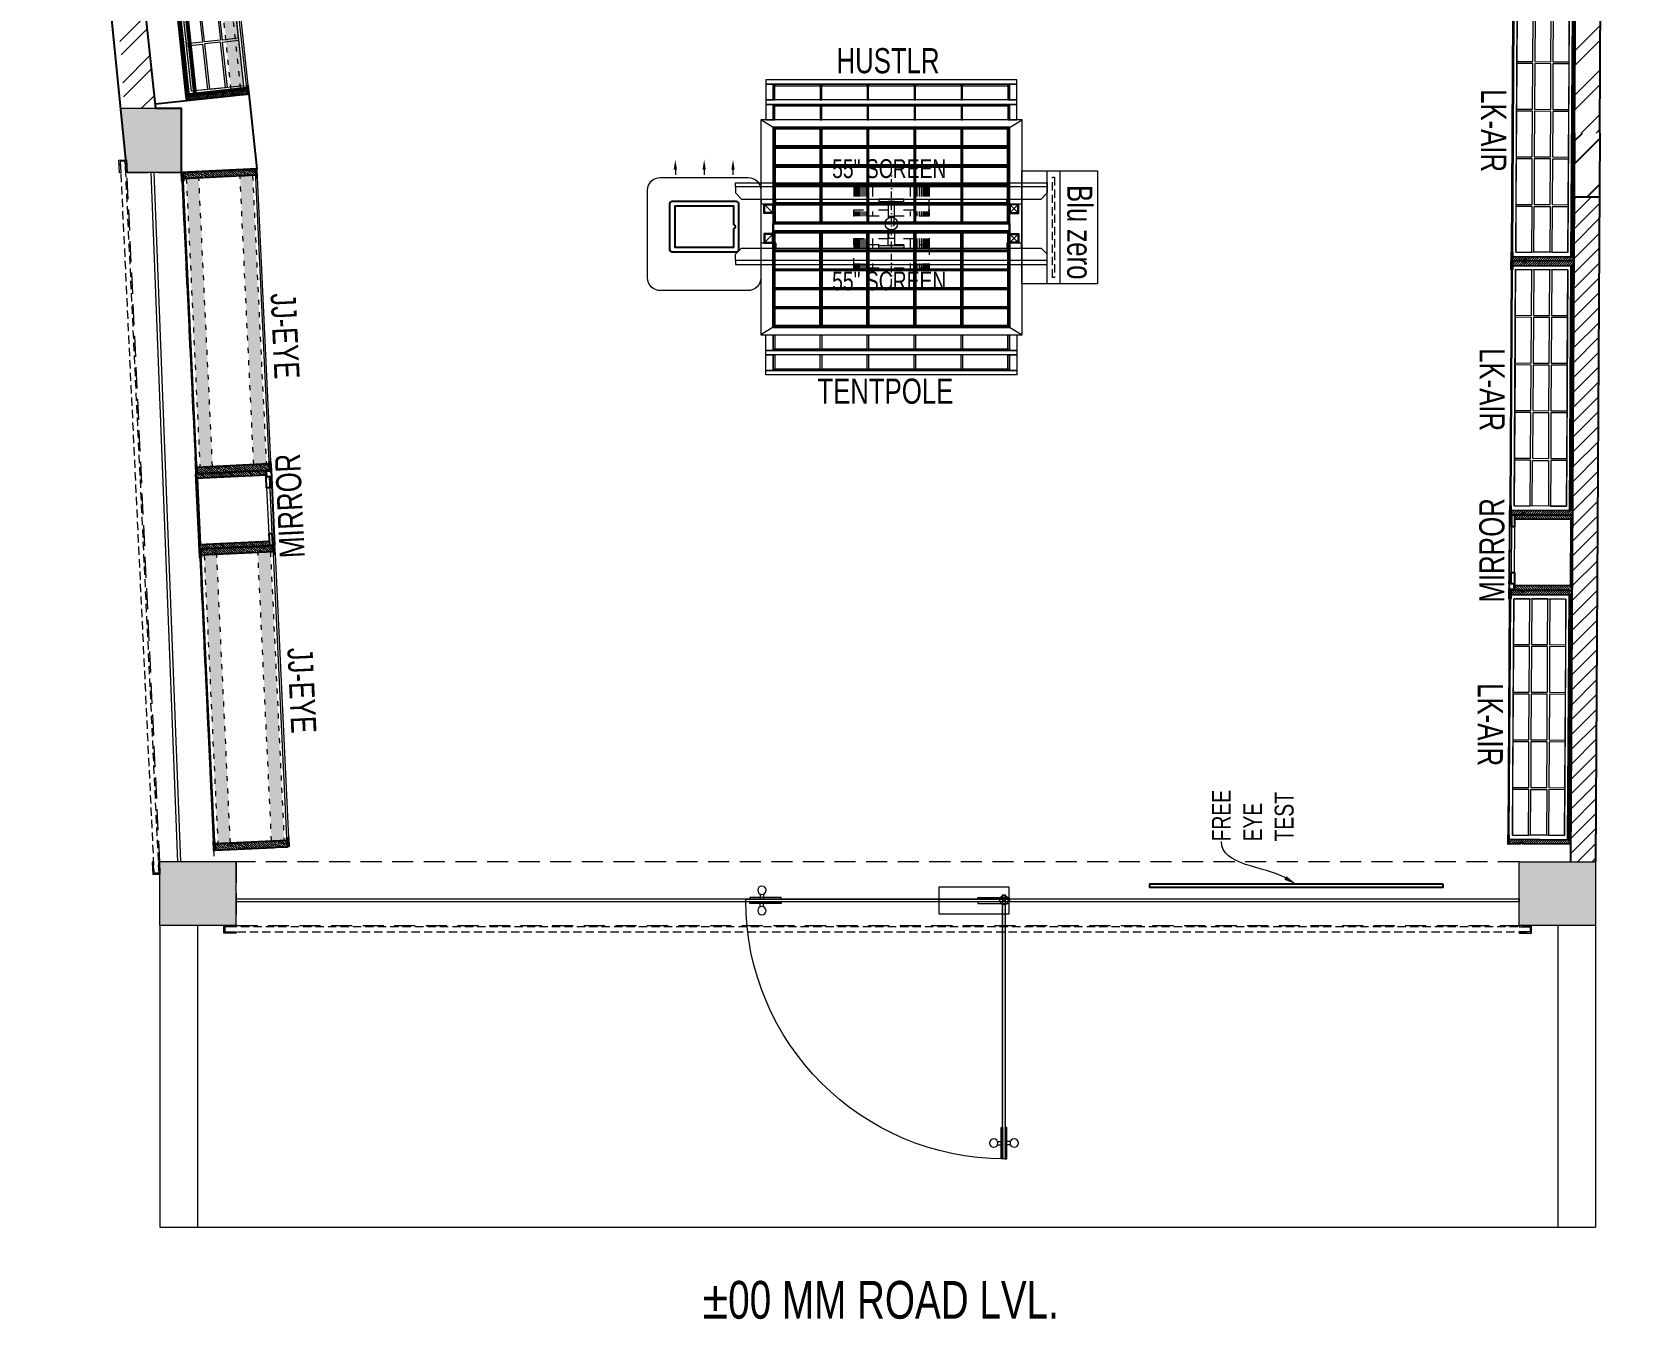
# Model space of a CAD drawing. Header units: feet. Extents: x 2748737 to 2755063, y -5469181 to -5449608.
# Drawn here: x 2748737 to 2755063, y -5469181 to -5464058 of the extents above; entities that cross this region are included whole.
import ezdxf
from ezdxf import colors
from ezdxf.entities.mleader import LeaderData, LeaderLine
from ezdxf.lldxf.tags import DXFTag
from ezdxf.math import Vec2, Vec3

# ---------------------------------------------------------------- set-up
doc = ezdxf.new("R2010")
doc.units = ezdxf.units.FT
doc.header["$LTSCALE"] = 33
doc.header["$MEASUREMENT"] = 0
for name, pattern in [('ACAD_ISO03W100', [30, 12, -18]), ('D10_DASHED', [0.75, 0.5, -0.25]), ('DASHDOT2', [0.5, 0.25, -0.125, 0, -0.125]), ('HIDDEN', [9.525, 6.35, -3.175]), ('HIDDENX2', [0.75, 0.5, -0.25])]:
    doc.linetypes.add(name, pattern=pattern)
for name, color, linetype, lineweight in [('A-COL', 243, 'Continuous', 9), ('A-Glazing', 4, 'Continuous', 20), ('A-shutter', 8, 'Continuous', 18), ('beam', 90, 'Continuous', 9), ('column hatch', 5, 'Continuous', 0), ('dimension', 250, 'Continuous', 0), ('glass facade', 4, 'Continuous', 5), ('Glazing', 141, 'Continuous', 15), ('LENS-DIM', 252, 'Continuous', 5), ('LENS-FURNITURE', 13, 'Continuous', 9), ('LENS-PARTITION', 21, 'Continuous', 25), ('LENS-TEXT', 31, 'Continuous', 5), ('LENS_TEXT', 31, 'Continuous', 5), ('LK-EQPMT', 3, 'Continuous', 18), ('LK-FF&E FLOOR', 1, 'Continuous', 9), ('LK-FF&E WALL', 1, 'Continuous', 9), ('LK-IT', 3, 'Continuous', 18), ('LN-ELEVATION-1', 81, 'Continuous', 25), ('LN-ELEVATION-2', 103, 'Continuous', 20), ('LN-ELEVATION-3', 125, 'Continuous', 18), ('LN-ELEVATION-4', 145, 'Continuous', 13), ('LN-ELEVATION-5', 167, 'Continuous', 5), ('LN-HATCH', 251, 'Continuous', 0), ('PLANO-TXT', 252, 'Continuous', 5), ('rolling shutter', 1, 'Continuous', 5), ('TEXT', 1, 'Continuous', 0)]:
    doc.layers.add(name, color=color, linetype=linetype, lineweight=lineweight)
doc.layers.add('A-WALL', color=1, linetype='Continuous')
doc.styles.add('LK TXT', font='GILC____.TTF', dxfattribs={"height": 100})
doc.styles.get("Standard").update_dxf_attribs({"font": 'GILC____.TTF'})
tags = doc.linetypes.add('DASHED2', pattern=[0.375, 0.25, -0.125]).pattern_tags.tags
tags[6:7] = [DXFTag(74, 4), DXFTag(75, 0), DXFTag(340, '0'), DXFTag(46, 1.0), DXFTag(50, 0.0), DXFTag(44, 0.0), DXFTag(45, 0.0)]
tags[4:5] = [DXFTag(74, 4), DXFTag(75, 0), DXFTag(340, '0'), DXFTag(46, 1.0), DXFTag(50, 0.0), DXFTag(44, 0.0), DXFTag(45, 0.0)]
pattern_1 = [(45, (7858558.917, 3503823.203), (-4.4901280605, 4.4901280605), [])]
pattern_2 = [(45, (-583869.1914, 43752.887), (3.31456304, 12.1533978), [15.625, -3.125, 0, -3.125])]
pattern_3 = [(45, (0, 0), (1.683798, 6.173926), [7.9375, -1.5875, 0, -1.5875])]

# ---------------------------------------------------------------- blocks, each defined once
blk = doc.blocks.new('MIRROR')
at = {"layer": 'LN-HATCH', "ltscale": 0.5}
h = blk.add_hatch(dxfattribs=at)
h.set_pattern_fill('ANSI31', color=256, scale=2)
h.set_pattern_definition([(45, (4060433.7416, 1708720.787), (-4.4901280605, 4.4901280605), [])])
h.paths.add_polyline_path([(212.9, 101.3), (230.9, 101.3), (230.9, -127.7), (212.9, -127.7)])
h.paths.add_polyline_path([(230.9, 95.3), (494.9, 95.3), (494.9, 101.3), (230.9, 101.3)])
h.paths.add_polyline_path([(512.9, 101.3), (494.9, 101.3), (494.9, -127.7), (512.9, -127.7)])
at = {"layer": 'Defpoints'}
blk.add_lwpolyline([(512.9, 101.3), (212.9, 101.3), (212.9, -148.7), (512.9, -148.7)], close=True, dxfattribs=at)
at = {"layer": 'LN-ELEVATION-1'}
for points in [[(212.9, 101.3), (230.9, 101.3), (230.9, -127.7), (212.9, -127.7)], [(230.9, 95.3), (494.9, 95.3), (494.9, 101.3), (230.9, 101.3)], [(512.9, 101.3), (494.9, 101.3), (494.9, -127.7), (512.9, -127.7)], [(259.9, -141.7), (259.9, -127.7), (214.9, -127.7), (214.9, -148.7), (223.9, -148.7), (223.9, -147.2), (216.4, -147.2), (216.4, -141.7)], [(442.9, -141.7), (442.9, -127.7), (487.9, -127.7), (487.9, -148.7), (478.9, -148.7), (478.9, -147.2), (486.4, -147.2), (486.4, -141.7)], [(504.9, -148.7), (504.9, -147.2), (509.4, -147.2), (509.4, -129.2), (487.9, -129.2), (487.9, -127.7), (510.9, -127.7), (510.9, -148.7)]]:
    blk.add_lwpolyline(points, close=True, dxfattribs=at)
at = {"layer": 'LN-ELEVATION-2', "color": 4, "lineweight": 0}
blk.add_lwpolyline([(216.4, -141.7), (486.4, -141.7), (486.4, -147.2), (216.4, -147.2)], close=True, dxfattribs=at)
at = {"layer": 'LN-ELEVATION-2'}
blk.add_lwpolyline([(259.9, -141.7), (442.9, -141.7), (442.9, -127.7), (259.9, -127.7)], close=True, dxfattribs=at)
at = {"layer": 'LN-ELEVATION-4', "ltscale": 0.5}
blk.add_line((478.9, -148.7), (223.9, -148.7), dxfattribs=at)
blk = doc.blocks.new('VC HD 1010')
at = {"layer": 'LN-HATCH', "ltscale": 0.5}
h = blk.add_hatch(dxfattribs=at)
h.set_pattern_fill('ANSI31', color=256, scale=2)
h.set_pattern_definition([(45, (3761554.586, 1795022.936), (-4.490128061, 4.490128061), [])])
h.paths.add_polyline_path([(-505.2, 24), (-505.2, -166), (-499.2, -166), (-499.2, -176), (-505.2, -176), (-505.2, -220), (-487.2, -220), (-487.2, 24)])
h = blk.add_hatch(dxfattribs=at)
h.set_pattern_fill('ANSI31', color=256, scale=2)
h.set_pattern_definition(pattern_1)
h.paths.add_polyline_path([(504.8, 24), (504.8, -166), (498.8, -166), (498.8, -176), (504.8, -176), (504.8, -220), (486.8, -220), (486.8, 24)])
h = blk.add_hatch(dxfattribs=at)
h.set_pattern_fill('ANSI31', color=256, scale=2)
h.set_pattern_definition([(45, (7858741.917, 3503823.203), (-4.4901280605, 4.4901280605), [])])
h.paths.add_polyline_path([(-470.2, -220), (-470.2, -226), (-505.2, -226), (-505.2, -220)])
h = blk.add_hatch(dxfattribs=at)
h.set_pattern_fill('ANSI31', color=256, scale=2)
h.set_pattern_definition(pattern_1)
h.paths.add_polyline_path([(476.8, -220), (476.8, -226), (511.8, -226), (511.8, -220)])
at = {"layer": 'LN-ELEVATION-1', "ltscale": 0.5}
for points in [[(-505.2, 24), (-505.2, -166), (-499.2, -166), (-499.2, -176), (-505.2, -176), (-505.2, -220), (-487.2, -220), (-487.2, 24)], [(486.8, 12), (-487.2, 12), (-487.2, 18), (486.8, 18)], [(504.8, 24), (504.8, -166), (498.8, -166), (498.8, -176), (504.8, -176), (504.8, -220), (486.8, -220), (486.8, 24)], [(-470.2, -220), (-470.2, -226), (-505.2, -226), (-505.2, -220)], [(469.8, -220), (469.8, -226), (504.8, -226), (504.8, -220)]]:
    blk.add_lwpolyline(points, close=True, dxfattribs=at)
at = {"layer": 'LN-ELEVATION-2', "ltscale": 0.5}
blk.add_lwpolyline([(470.2, 0), (-470.2, 0), (-470.2, -208), (470.2, -208)], close=True, dxfattribs=at)
at = {"layer": 'LN-ELEVATION-3', "ltscale": 0.5}
for p, q in [((-487.2, 24), (486.8, 24)), ((-470.2, -220), (469.8, -220)), ((469.8, -226), (-470.2, -226))]:
    blk.add_line(p, q, dxfattribs=at)
for points in [[(-470.2, 0), (-288.5, 0), (-288.5, -64), (-470.2, -64)], [(-280.5, 0), (-98.8, 0), (-98.8, -64), (-280.5, -64)], [(-90.8, 0), (90.8, 0), (90.8, -64), (-90.8, -64)], [(98.8, 0), (280.5, 0), (280.5, -64), (98.8, -64)], [(288.5, 0), (470.2, 0), (470.2, -64), (288.5, -64)], [(-470.2, -136), (-288.5, -136), (-288.5, -72), (-470.2, -72)], [(-280.5, -72), (-98.8, -72), (-98.8, -136), (-280.5, -136)], [(-90.8, -72), (90.8, -72), (90.8, -136), (-90.8, -136)], [(98.8, -72), (280.5, -72), (280.5, -136), (98.8, -136)], [(288.5, -72), (470.2, -72), (470.2, -136), (288.5, -136)], [(-470.2, -144), (-288.5, -144), (-288.5, -208), (-470.2, -208)], [(-280.5, -144), (-98.8, -144), (-98.8, -208), (-280.5, -208)], [(-90.8, -144), (90.8, -144), (90.8, -208), (-90.8, -208)], [(98.8, -144), (280.5, -144), (280.5, -208), (98.8, -208)], [(288.5, -144), (470.2, -144), (470.2, -208), (288.5, -208)]]:
    blk.add_lwpolyline(points, close=True, dxfattribs=at)
blk = doc.blocks.new('BLUE ZERO')
at = {"layer": 'LENS-FURNITURE', "ltscale": 0.5}
for points in [[(86206.7, 120883.4), (86206.7, 120433.4), (85906.7, 120433.4), (85906.7, 120883.4)], [(86106.7, 120883.4), (86106.7, 120433.4), (86056.7, 120433.4), (86056.7, 120883.4)]]:
    blk.add_lwpolyline(points, close=True, dxfattribs=at)
at = {"layer": 'LENS-FURNITURE', "linetype": 'D10_DASHED', "ltscale": 2}
blk.add_lwpolyline([(86085.7, 120858.4), (86085.7, 120458.4), (86077.7, 120458.4), (86077.7, 120858.4)], close=True, dxfattribs=at)
blk = doc.blocks.new('JJ SHD 1200')
at = {"layer": 'LN-ELEVATION-5'}
h = blk.add_hatch(color=177, dxfattribs=at)
h.dxf.hatch_style = 1
h.paths.add_polyline_path([(1182, 68), (32, 68), (32, 18), (1182, 18)])
at = {"layer": 'LN-HATCH', "ltscale": 0.5}
h = blk.add_hatch(dxfattribs=at)
h.set_pattern_fill('ANSI31', color=256, scale=2)
h.set_pattern_definition([(45, (4097602.2716, 1708830.267), (-4.4901280605, 4.4901280605), [])])
h.paths.add_polyline_path([(1207, 250), (1207, 60), (1201, 60), (1201, 50), (1207, 50), (1207, 6), (1182, 6), (1182, 250)])
h.paths.add_polyline_path([(32, 210), (1182, 210), (1182, 216), (32, 216)])
h.paths.add_polyline_path([(1172, 6), (1172, 0), (1207, 0), (1207, 6)])
h.paths.add_polyline_path([(7, 250), (7, 60), (13, 60), (13, 50), (7, 50), (7, 6), (32, 6), (32, 250)])
h.paths.add_polyline_path([(42, 6), (42, 0), (7, 0), (7, 6)])
at = {"layer": 'LN-ELEVATION-1', "ltscale": 0.5}
for points in [[(7, 250), (7, 60), (13, 60), (13, 50), (7, 50), (7, 6), (25, 6), (25, 250)], [(7, 250), (7, 60), (13, 60), (13, 50), (7, 50), (7, 6), (32, 6), (32, 250)], [(25, 238), (1189, 238), (1189, 244), (25, 244)], [(32, 210), (1182, 210), (1182, 216), (32, 216)], [(1207, 250), (1207, 60), (1201, 60), (1201, 50), (1207, 50), (1207, 6), (1182, 6), (1182, 250)], [(1207, 250), (1207, 60), (1201, 60), (1201, 50), (1207, 50), (1207, 6), (1189, 6), (1189, 250)], [(42, 6), (42, 0), (7, 0), (7, 6)], [(42, 6), (42, 0), (7, 0), (7, 6)], [(1172, 6), (1172, 0), (1207, 0), (1207, 6)], [(1172, 6), (1172, 0), (1207, 0), (1207, 6)]]:
    blk.add_lwpolyline(points, close=True, dxfattribs=at)
at = {"layer": 'LN-ELEVATION-3', "ltscale": 0.5}
for p, q in [((1189, 250), (25, 250)), ((1182, 250), (32, 250)), ((1172, 6), (42, 6)), ((1172, 6), (42, 6)), ((42, 0), (1172, 0)), ((42, 0), (1172, 0))]:
    blk.add_line(p, q, dxfattribs=at)
for points in [[(1172, 226), (42, 226), (42, 18), (1172, 18)], [(223.7, 226), (42, 226), (42, 162), (223.7, 162)], [(413.3, 226), (231.7, 226), (231.7, 162), (413.3, 162)], [(603, 226), (421.3, 226), (421.3, 162), (603, 162)], [(792.7, 226), (611, 226), (611, 162), (792.7, 162)], [(982.3, 226), (800.7, 226), (800.7, 162), (982.3, 162)], [(1172, 226), (990.3, 226), (990.3, 162), (1172, 162)], [(223.7, 154), (42, 154), (42, 90), (223.7, 90)], [(413.3, 154), (231.7, 154), (231.7, 90), (413.3, 90)], [(603, 154), (421.3, 154), (421.3, 90), (603, 90)], [(792.7, 154), (611, 154), (611, 90), (792.7, 90)], [(982.3, 154), (800.7, 154), (800.7, 90), (982.3, 90)], [(1172, 90), (990.3, 90), (990.3, 154), (1172, 154)], [(223.7, 82), (42, 82), (42, 18), (223.7, 18)], [(413.3, 82), (231.7, 82), (231.7, 18), (413.3, 18)], [(603, 82), (421.3, 82), (421.3, 18), (603, 18)], [(792.7, 82), (611, 82), (611, 18), (792.7, 18)], [(982.3, 82), (800.7, 82), (800.7, 18), (982.3, 18)], [(1172, 82), (990.3, 82), (990.3, 18), (1172, 18)]]:
    blk.add_lwpolyline(points, close=True, dxfattribs=at)
at = {"layer": 'LN-ELEVATION-4', "linetype": 'ACAD_ISO03W100', "ltscale": 0.05}
for points in [[(1182, 68), (32, 68), (32, 18), (1182, 18)], [(1182, 30), (32, 30), (32, 18), (1182, 18)]]:
    blk.add_lwpolyline(points, close=True, dxfattribs=at)
at = {"layer": 'LK-FF&E WALL', "ltscale": 0.5, "insert": (482.5, 142.3), "char_height": 30, "attachment_point": 1}
blk.add_mtext_dynamic_manual_height_columns('\\pt120;JJ- SUPER HYBRID', width=526.835, gutter_width=500, heights=[0], dxfattribs=at)
blk = doc.blocks.new('JJ STSH 1200')
at = {"layer": 'LN-HATCH', "ltscale": 0.5}
h = blk.add_hatch(dxfattribs=at)
h.set_pattern_fill('ANSI36', color=256, scale=50)
h.set_pattern_definition(pattern_2)
h.paths.add_polyline_path([(-565, 294), (-565, 300), (-600, 300), (-600, 294)])
h = blk.add_hatch(dxfattribs=at)
h.set_pattern_fill('ANSI36', color=256, scale=50)
h.set_pattern_definition(pattern_2)
h.paths.add_polyline_path([(-575, 294), (-600, 294), (-600, 250), (-600, 240), (-600, 6), (-575, 6)])
h = blk.add_hatch(dxfattribs=at)
h.set_pattern_fill('ANSI36', color=256)
h.set_pattern_definition(pattern_3)
h.paths.add_polyline_path([(575, 282), (-575, 282), (-575, 232), (575, 232)])
h = blk.add_hatch(dxfattribs=at)
h.set_pattern_fill('ANSI36', color=256, scale=50)
h.set_pattern_definition(pattern_2)
h.paths.add_polyline_path([(565, 294), (565, 300), (600, 300), (600, 294)])
h = blk.add_hatch(dxfattribs=at)
h.set_pattern_fill('ANSI36', color=256, scale=50)
h.set_pattern_definition(pattern_2)
h.paths.add_polyline_path([(600, 240), (600, 250), (600, 294), (575, 294), (575, 6), (600, 6)])
h = blk.add_hatch(dxfattribs=at)
h.set_pattern_fill('ANSI36', color=256)
h.set_pattern_definition(pattern_3)
h.paths.add_polyline_path([(575, 68), (-575, 68), (-575, 18), (575, 18)])
h = blk.add_hatch(dxfattribs=at)
h.set_pattern_fill('ANSI36', color=256, scale=50)
h.set_pattern_definition(pattern_2)
h.paths.add_polyline_path([(-565, 6), (-565, 0), (-600, 0), (-600, 6)])
h = blk.add_hatch(dxfattribs=at)
h.set_pattern_fill('ANSI36', color=256, scale=50)
h.set_pattern_definition(pattern_2)
h.paths.add_polyline_path([(565, 6), (565, 0), (600, 0), (600, 6)])
at = {"layer": 'LN-ELEVATION-1', "ltscale": 0.5}
for points in [[(-565, 294), (-565, 300), (-600, 300), (-600, 294)], [(-600, 6), (-600, 240), (-600, 240), (-600, 250), (-600, 250), (-600, 294), (-575, 294), (-575, 6)], [(565, 294), (565, 300), (600, 300), (600, 294)], [(600, 6), (600, 240), (600, 240), (600, 250), (600, 250), (600, 294), (575, 294), (575, 6)], [(-565, 6), (-565, 0), (-600, 0), (-600, 6)], [(565, 6), (565, 0), (600, 0), (600, 6)]]:
    blk.add_lwpolyline(points, close=True, dxfattribs=at)
at = {"layer": 'LN-ELEVATION-3', "ltscale": 0.5}
for p, q in [((-565, 300), (565, 300)), ((565, 294), (-565, 294)), ((575, 6), (-575, 6)), ((565, 6), (-565, 6)), ((-565, 0), (565, 0))]:
    blk.add_line(p, q, dxfattribs=at)
at = {"layer": 'LN-ELEVATION-4', "linetype": 'ACAD_ISO03W100', "ltscale": 0.05}
for points in [[(575, 232), (-575, 232), (-575, 282), (575, 282)], [(575, 68), (-575, 68), (-575, 18), (575, 18)]]:
    blk.add_lwpolyline(points, close=True, dxfattribs=at)
blk = doc.blocks.new('MIRROR SEE THROUGH')
at = {"layer": 'LN-HATCH', "ltscale": 0.5}
h = blk.add_hatch(dxfattribs=at)
h.set_pattern_fill('ANSI31', color=256, scale=2)
h.set_pattern_definition([(45, (4060070.797, 1708569.446), (-4.4901280605, 4.4901280605), [])])
h.paths.add_polyline_path([(-150, 0), (-132, 0), (-132, -279), (-150, -279)])
h.paths.add_polyline_path([(-132, -6), (132, -6), (132, 0), (-132, 0)])
h.paths.add_polyline_path([(150, 0), (132, 0), (132, -279), (150, -279)])
at = {"layer": 'Defpoints'}
blk.add_lwpolyline([(150, -300), (-150, -300), (-150, 0), (150, 0)], close=True, dxfattribs=at)
at = {"layer": 'LN-ELEVATION-1'}
for points in [[(-150, 0), (-132, 0), (-132, -279), (-150, -279)], [(-132, -6), (132, -6), (132, 0), (-132, 0)], [(150, 0), (132, 0), (132, -279), (150, -279)], [(-103, -293), (-103, -279), (-148, -279), (-148, -300), (-139, -300), (-139, -298.5), (-146.5, -298.5), (-146.5, -293)], [(80, -293), (80, -279), (125, -279), (125, -300), (116, -300), (116, -298.5), (123.5, -298.5), (123.5, -293)], [(142, -300), (142, -298.5), (146.5, -298.5), (146.5, -280.5), (125, -280.5), (125, -279), (148, -279), (148, -300)]]:
    blk.add_lwpolyline(points, close=True, dxfattribs=at)
at = {"layer": 'LN-ELEVATION-2', "color": 4, "lineweight": 0}
blk.add_lwpolyline([(-146.5, -293), (123.5, -293), (123.5, -298.5), (-146.5, -298.5)], close=True, dxfattribs=at)
at = {"layer": 'LN-ELEVATION-2'}
blk.add_lwpolyline([(-103, -293), (80, -293), (80, -279), (-103, -279)], close=True, dxfattribs=at)
at = {"layer": 'LN-ELEVATION-4', "ltscale": 0.5}
blk.add_line((116, -300), (-139, -300), dxfattribs=at)
blk = doc.blocks.new('*U48')
at = {"layer": 'A-shutter', "color": 5, "ltscale": 10}
for points in [[(41038044.5, -1561539.2), (41038044.5, -1561544.2), (41037999.5, -1561544.2), (41037999.5, -1561564.2), (41038044.5, -1561564.2), (41038044.5, -1561569.2), (41037994.5, -1561569.2), (41037994.5, -1561539.2)], [(41043149.5, -1561539.2), (41043149.5, -1561544.2), (41043194.5, -1561544.2), (41043194.5, -1561564.2), (41043149.5, -1561564.2), (41043149.5, -1561569.2), (41043199.5, -1561569.2), (41043199.5, -1561539.2)]]:
    blk.add_lwpolyline(points, close=True, dxfattribs=at)
at = {"layer": 'A-shutter', "color": 5, "linetype": 'HIDDENX2', "ltscale": 2}
blk.add_lwpolyline([(41037999.5, -1561544.2), (41037999.5, -1561564.2), (41043194.5, -1561564.2), (41043194.5, -1561544.2)], close=True, dxfattribs=at)
blk = doc.blocks.new('*U47')
at = {"layer": 'A-shutter', "color": 5, "ltscale": 10}
for points in [[(41036737.3, -1561539.2), (41036737.3, -1561544.2), (41036692.3, -1561544.2), (41036692.3, -1561564.2), (41036737.3, -1561564.2), (41036737.3, -1561569.2), (41036687.3, -1561569.2), (41036687.3, -1561539.2)], [(41039483.3, -1561539.2), (41039483.3, -1561544.2), (41039528.3, -1561544.2), (41039528.3, -1561564.2), (41039483.3, -1561564.2), (41039483.3, -1561569.2), (41039533.3, -1561569.2), (41039533.3, -1561539.2)]]:
    blk.add_lwpolyline(points, close=True, dxfattribs=at)
at = {"layer": 'A-shutter', "color": 5, "linetype": 'HIDDENX2', "ltscale": 2}
blk.add_lwpolyline([(41036692.3, -1561544.2), (41036692.3, -1561564.2), (41039528.3, -1561564.2), (41039528.3, -1561544.2)], close=True, dxfattribs=at)
blk = doc.blocks.new('A$C24899081')
at = {"layer": 'A-WALL'}
h = blk.add_hatch(dxfattribs=at)
h.set_pattern_fill('ANSI32', color=256, scale=514.888744)
h.set_pattern_definition([(45, (-145936.83, -54694.16), (-136.5305, 136.5305), []), (45, (-145845.8, -54694.16), (-136.5305, 136.5305), [])])
h.paths.add_polyline_path([(5215.9, 2862.8), (5115.9, 2862.8), (5114.5, 2608.8), (5214.5, 2608.8)])
at = {"layer": 'column hatch'}
h = blk.add_hatch(color=8, dxfattribs=at)
h.dxf.hatch_style = 1
h.paths.add_polyline_path([(5199.3, -37.2), (4894.5, -37.2), (4894.5, -291.2), (5199.3, -291.2)])
h.paths.add_polyline_path([(-210.5, -37.2), (-515.3, -37.2), (-515.3, -291.2), (-210.5, -291.2)])
h.paths.add_polyline_path([(-670.6, 2959.7), (-645.3, 2705.8), (-428.6, 2705.8), (-428.6, 2959.7)])
h.paths.add_polyline_path([(-1003.4, 6298.3), (-784.7, 6298.3), (-784.7, 6552.3), (-1008.8, 6552.3), (-1024.4, 6509.7)])
h.paths.add_polyline_path([(306.9, 10116.5), (488.2, 10002.3), (623.6, 10217.1), (440.4, 10332.6), (438.5, 10329.4)])
h.paths.add_polyline_path([(2919.6, 14122.6), (3055, 14337.5), (2871.8, 14452.9), (2729.8, 14242.2)])
at = {"layer": 'LN-HATCH'}
h = blk.add_hatch(dxfattribs=at)
h.set_pattern_fill('ANSI32', color=256, scale=333, angle=180)
h.set_pattern_definition([(225, (-7065682.6, 5288784.79), (88.2999593, -88.2999593), []), (225, (-7065741.47, 5288784.79), (88.2999593, -88.2999593), [])])
h.paths.add_polyline_path([(-886.2, 6298.3), (-1001.9, 6298.3), (-666.6, 3153.9), (-657.4, 2959.7), (-530.2, 2959.7)])
h.paths.add_polyline_path([(402.3, 10056.4), (306.9, 10116.5), (294.3, 10096.1), (-1008.8, 6552.3), (-886.2, 6552.3)])
h.paths.add_polyline_path([(2827, 14181), (2729.8, 14242.2), (2727.7, 14239.1), (440.4, 10332.6), (537.7, 10271.3)])
h.paths.add_polyline_path([(5115.9, 2862.8), (5215.9, 2862.8), (5301.2, 17715.2), (2876.8, 14460.4), (2871.8, 14452.9), (2969, 14391.7), (5199.3, 17385.8)])
h = blk.add_hatch(dxfattribs=at)
h.set_pattern_fill('ANSI31', color=256, scale=333, angle=180)
h.set_pattern_definition([(225, (-7065682.6, 5288784.787), (29.43331977, -29.43331977), [])])
h.paths.add_polyline_path([(5214.5, 2608.8), (5114.5, 2608.8), (5099.3, -37.2), (5199.3, -37.2)])
at = {"layer": 'A-COL'}
for p, q in [((-428.6, 2959.7), (-670.6, 2959.7)), ((-645.3, 2705.8), (-670.6, 2959.7)), ((-428.6, 2705.8), (-428.6, 2959.7)), ((-428.6, 2705.8), (-645.3, 2705.8)), ((-515.3, -291.2), (-515.3, -37.2)), ((-210.5, -37.2), (-515.3, -37.2)), ((-210.5, -291.2), (-210.5, -37.2)), ((4894.5, -291.2), (4894.5, -37.2)), ((4894.5, -37.2), (5199.3, -37.2)), ((5199.3, -37.2), (5199.3, -291.2)), ((-210.5, -291.2), (-515.3, -291.2)), ((5199.3, -291.2), (4894.5, -291.2))]:
    blk.add_line(p, q, dxfattribs=at)
at = {"layer": 'A-Glazing', "elevation": 17940.1}
blk.add_lwpolyline([(-210.5, -185.3), (4894.5, -185.3), (4894.5, -197.3), (-210.5, -197.3)], close=True, dxfattribs=at)
at = {"layer": 'A-WALL'}
for p, q in [((5215.9, 2862.8), (5301.2, 17715.2)), ((5115.9, 2862.8), (5199.3, 17385.8)), ((-645.3, 2705.8), (-1024.4, 6509.7)), ((-530.2, 2959.7), (-886.2, 6298.3)), ((5115.9, 2862.8), (5099.3, -39.6)), ((5215.9, 2862.8), (5199.3, -37.2)), ((5114.5, 2608.8), (5214.5, 2608.8))]:
    blk.add_line(p, q, dxfattribs=at)
at = {"layer": 'beam', "linetype": 'HIDDEN', "ltscale": 0.4}
for points in [[(-645.3, 2705.8), (-428.6, 2705.8), (-298.6, -37.2), (-515.3, -37.2)], [(4894.5, -37.2), (-210.5, -37.2), (-210.5, -291.2), (4894.5, -291.2)]]:
    blk.add_lwpolyline(points, close=True, dxfattribs=at)
at = {"layer": 'dimension', "linetype": 'DASHED2', "ltscale": 600}
for p, q in [((-515.3, -291.2), (-515.3, -1491.2)), ((-365.3, -291.2), (-365.3, -1491.2)), ((5049.3, -291.2), (5049.3, -1491.2)), ((5199.3, -291.2), (5199.3, -1491.2)), ((-515.3, -1491.2), (5199.3, -1491.2))]:
    blk.add_line(p, q, dxfattribs=at)
at = {"layer": 'glass facade'}
for p, q in [((-443.8, -37.7), (-548.9, 2705.3)), ((-431.8, -37.2), (-537, 2705.8))]:
    blk.add_line(p, q, dxfattribs=at)
at = {"layer": 'rolling shutter', "rotation": 272.7140081652499}
blk.add_blockref('*U47', (-383974.5, 41067353.2, 17940.1), dxfattribs=at)
at = {"layer": 'rolling shutter'}
blk.add_blockref('*U48', (-41038255, 1561248.1, 17940.1), dxfattribs=at)
at = {"layer": 'TEXT', "insert": (1644.3, -1705.6), "char_height": 150, "attachment_point": 1}
blk.add_mtext_dynamic_manual_height_columns('%%P00 MM ROAD LVL.', width=6108.585, gutter_width=500, heights=[1478.8], dxfattribs=at)
blk = doc.blocks.new('ffgd')
at = {"layer": 'LN-ELEVATION-4', "linetype": 'ACAD_ISO03W100', "ltscale": 0.1}
blk.add_lwpolyline([(0, 47.3), (0, -41.5), (-20, -41.5), (-20, 47.3)], close=True, dxfattribs=at)
at = {"layer": 'LN-ELEVATION-5', "linetype": 'ACAD_ISO03W100', "ltscale": 0.1}
for p, q in [((-159.9, 165.7), (-159.9, 47.3)), ((-159.7, 165.7), (-159.7, 47.3)), ((-159.4, 165.7), (-159.4, 47.3)), ((-159, 165.7), (-159, 47.3)), ((-158.5, 165.7), (-158.5, 47.3)), ((-157.9, 165.7), (-157.9, 47.3)), ((-157.1, 165.7), (-157.1, 47.3)), ((-156.1, 165.7), (-156.1, 47.3)), ((-154.1, 165.7), (-154.1, 47.3)), ((-151.1, 165.7), (-151.1, 47.3)), ((-146.1, 165.7), (-146.1, 47.3)), ((-141.1, 165.7), (-141.1, 47.3)), ((-135.1, 165.7), (-135.1, 47.3)), ((-128.1, 165.7), (-128.1, 47.3)), ((-120.1, 165.7), (-120.1, 47.3)), ((-111.1, 165.7), (-111.1, 47.3)), ((-102.1, 165.7), (-102.1, 47.3)), ((-85, 165.7), (-85, 47.3)), ((65, 165.7), (65, 47.3)), ((82.1, 165.7), (82.1, 47.3)), ((91.1, 165.7), (91.1, 47.3)), ((100.1, 165.7), (100.1, 47.3)), ((108.1, 165.7), (108.1, 47.3)), ((115.1, 165.7), (115.1, 47.3)), ((121.1, 165.7), (121.1, 47.3)), ((126.1, 165.7), (126.1, 47.3)), ((131.1, 165.7), (131.1, 47.3)), ((134.1, 165.7), (134.1, 47.3)), ((136.1, 165.7), (136.1, 47.3)), ((137.1, 165.7), (137.1, 47.3)), ((137.9, 165.7), (137.9, 47.3)), ((138.5, 165.7), (138.5, 47.3)), ((139, 165.7), (139, 47.3)), ((139.4, 165.7), (139.4, 47.3)), ((139.7, 165.7), (139.7, 47.3)), ((139.9, 165.7), (139.9, 47.3)), ((-159.9, -41.5), (-159.9, -159.9)), ((-159.7, -41.5), (-159.7, -159.9)), ((-159.4, -41.5), (-159.4, -159.9)), ((-159, -41.5), (-159, -159.9)), ((-158.5, -41.5), (-158.5, -159.9)), ((-157.9, -41.5), (-157.9, -159.9)), ((-157.1, -41.5), (-157.1, -159.9)), ((-156.1, -41.5), (-156.1, -159.9)), ((-154.1, -41.5), (-154.1, -159.9)), ((-151.1, -41.5), (-151.1, -159.9)), ((-146.1, -41.5), (-146.1, -159.9)), ((-141.1, -41.5), (-141.1, -159.9)), ((-135.1, -41.5), (-135.1, -159.9)), ((-128.1, -41.5), (-128.1, -159.9)), ((-120.1, -41.5), (-120.1, -159.9)), ((-111.1, -41.5), (-111.1, -159.9)), ((-102.1, -41.5), (-102.1, -159.9)), ((-85, -41.5), (-85, -159.9)), ((65, -41.5), (65, -159.9)), ((82.1, -41.5), (82.1, -159.9)), ((91.1, -41.5), (91.1, -159.9)), ((100.1, -41.5), (100.1, -159.9)), ((108.1, -41.5), (108.1, -159.9)), ((115.1, -41.5), (115.1, -159.9)), ((121.1, -41.5), (121.1, -159.9)), ((126.1, -41.5), (126.1, -159.9)), ((131.1, -41.5), (131.1, -159.9)), ((134.1, -41.5), (134.1, -159.9)), ((136.1, -41.5), (136.1, -159.9)), ((137.1, -41.5), (137.1, -159.9)), ((137.9, -41.5), (137.9, -159.9)), ((138.5, -41.5), (138.5, -159.9)), ((139, -41.5), (139, -159.9)), ((139.4, -41.5), (139.4, -159.9)), ((139.7, -41.5), (139.7, -159.9)), ((139.9, -41.5), (139.9, -159.9))]:
    blk.add_line(p, q, dxfattribs=at)
for points in [[(140, 73), (140, 165.7), (-160, 165.7), (-160, 73)], [(140, -67.1), (140, -159.9), (-160, -159.9), (-160, -67.1)]]:
    blk.add_lwpolyline(points, dxfattribs=at)
for points in [[(140, 73), (140, 47.3), (-160, 47.3), (-160, 73)], [(140, -41.5), (140, -67.1), (-160, -67.1), (-160, -41.5)]]:
    blk.add_lwpolyline(points, close=True, dxfattribs=at)
blk = doc.blocks.new('EURO 1040 x 1175')
at = {"layer": 'LN-ELEVATION-1'}
for points in [[(-470, -327.4), (470, -327.4), (470, 467.6), (-470, 467.6)], [(-470, 85.1), (470, 85.1), (470, 467.6), (-470, 467.6)], [(-283.2, 85.1), (-277.2, 85.1), (-277.2, 467.6), (-283.2, 467.6)], [(-96.4, 85.1), (-90.4, 85.1), (-90.4, 467.6), (-96.4, 467.6)], [(90.4, 85.1), (96.4, 85.1), (96.4, 467.6), (90.4, 467.6)], [(277.2, 85.1), (283.2, 85.1), (283.2, 467.6), (277.2, 467.6)], [(-470, 386.6), (-283.2, 386.6), (-283.2, 392.6), (-470, 392.6)], [(-277.2, 386.6), (-96.4, 386.6), (-96.4, 392.6), (-277.2, 392.6)], [(-90.4, 386.6), (90.4, 386.6), (90.4, 392.6), (-90.4, 392.6)], [(96.4, 386.6), (277.2, 386.6), (277.2, 392.6), (96.4, 392.6)], [(283.2, 386.6), (470, 386.6), (470, 392.6), (283.2, 392.6)], [(-470, 311.2), (-283.2, 311.2), (-283.2, 317.2), (-470, 317.2)], [(-277.2, 311.2), (-96.4, 311.2), (-96.4, 317.2), (-277.2, 317.2)], [(-90.4, 311.2), (90.4, 311.2), (90.4, 317.2), (-90.4, 317.2)], [(96.4, 311.2), (277.2, 311.2), (277.2, 317.2), (96.4, 317.2)], [(283.2, 311.2), (470, 311.2), (470, 317.2), (283.2, 317.2)], [(-470, 235.8), (-283.2, 235.8), (-283.2, 241.8), (-470, 241.8)], [(-277.2, 235.8), (-96.4, 235.8), (-96.4, 241.8), (-277.2, 241.8)], [(-90.4, 235.8), (90.4, 235.8), (90.4, 241.8), (-90.4, 241.8)], [(96.4, 235.8), (277.2, 235.8), (277.2, 241.8), (96.4, 241.8)], [(283.2, 235.8), (470, 235.8), (470, 241.8), (283.2, 241.8)], [(-470, 160.4), (-283.2, 160.4), (-283.2, 166.4), (-470, 166.4)], [(-277.2, 160.4), (-96.4, 160.4), (-96.4, 166.4), (-277.2, 166.4)], [(-90.4, 160.4), (90.4, 160.4), (90.4, 166.4), (-90.4, 166.4)], [(96.4, 160.4), (277.2, 160.4), (277.2, 166.4), (96.4, 166.4)], [(283.2, 160.4), (470, 160.4), (470, 166.4), (283.2, 166.4)], [(-470, 85.1), (470, 85.1), (470, 55.1), (-470, 55.1)], [(-470, 55.1), (470, 55.1), (470, -327.4), (-470, -327.4)], [(-283.2, 55.1), (-277.2, 55.1), (-277.2, -327.4), (-283.2, -327.4)], [(-96.4, 55.1), (-90.4, 55.1), (-90.4, -327.4), (-96.4, -327.4)], [(90.4, 55.1), (96.4, 55.1), (96.4, -327.4), (90.4, -327.4)], [(277.2, 55.1), (283.2, 55.1), (283.2, -327.4), (277.2, -327.4)], [(-470, -20.3), (-283.2, -20.3), (-283.2, -26.3), (-470, -26.3)], [(-277.2, -20.3), (-96.4, -20.3), (-96.4, -26.3), (-277.2, -26.3)], [(-90.4, -20.3), (90.4, -20.3), (90.4, -26.3), (-90.4, -26.3)], [(96.4, -20.3), (277.2, -20.3), (277.2, -26.3), (96.4, -26.3)], [(283.2, -20.3), (470, -20.3), (470, -26.3), (283.2, -26.3)], [(-470, -95.7), (-283.2, -95.7), (-283.2, -101.7), (-470, -101.7)], [(-277.2, -95.7), (-96.4, -95.7), (-96.4, -101.7), (-277.2, -101.7)], [(-90.4, -95.7), (90.4, -95.7), (90.4, -101.7), (-90.4, -101.7)], [(96.4, -95.7), (277.2, -95.7), (277.2, -101.7), (96.4, -101.7)], [(283.2, -95.7), (470, -95.7), (470, -101.7), (283.2, -101.7)], [(-470, -171.1), (-283.2, -171.1), (-283.2, -177.1), (-470, -177.1)], [(-277.2, -171.1), (-96.4, -171.1), (-96.4, -177.1), (-277.2, -177.1)], [(-90.4, -171.1), (90.4, -171.1), (90.4, -177.1), (-90.4, -177.1)], [(96.4, -171.1), (277.2, -171.1), (277.2, -177.1), (96.4, -177.1)], [(283.2, -171.1), (470, -171.1), (470, -177.1), (283.2, -177.1)], [(-470, -246.4), (-283.2, -246.4), (-283.2, -252.4), (-470, -252.4)], [(-277.2, -246.4), (-96.4, -246.4), (-96.4, -252.4), (-277.2, -252.4)], [(-90.4, -246.4), (90.4, -246.4), (90.4, -252.4), (-90.4, -252.4)], [(96.4, -246.4), (277.2, -246.4), (277.2, -252.4), (96.4, -252.4)], [(283.2, -246.4), (470, -246.4), (470, -252.4), (283.2, -252.4)]]:
    blk.add_lwpolyline(points, close=True, dxfattribs=at)
for points in [[(-283.2, 461.6), (-464, 461.6), (-464, 317.2)], [(-96.4, 461.6), (-277.2, 461.6)], [(90.4, 461.6), (-90.4, 461.6)], [(277.2, 461.6), (96.4, 461.6)], [(464, 317.2), (464, 461.6), (283.2, 461.6)], [(-464, 311.2), (-464, 241.8)], [(464, 241.8), (464, 311.2)], [(-464, 235.8), (-464, 166.4)], [(464, 166.4), (464, 235.8)], [(-464, 160.4), (-464, 91.1), (-283.2, 91.1)], [(283.2, 91.1), (464, 91.1), (464, 160.4)], [(-277.2, 91.1), (-96.4, 91.1)], [(-90.4, 91.1), (90.4, 91.1)], [(96.4, 91.1), (277.2, 91.1)], [(-464, -20.3), (-464, 49.1), (-283.2, 49.1)], [(-277.2, 49.1), (-96.4, 49.1)], [(-90.4, 49.1), (90.4, 49.1)], [(96.4, 49.1), (277.2, 49.1)], [(283.2, 49.1), (464, 49.1), (464, -20.3)], [(-464, -95.7), (-464, -26.3)], [(464, -26.3), (464, -95.7)], [(-464, -171.1), (-464, -101.7)], [(464, -101.7), (464, -171.1)], [(-283.2, -321.4), (-464, -321.4), (-464, -177.1)], [(464, -177.1), (464, -321.4), (283.2, -321.4)], [(-96.4, -321.4), (-277.2, -321.4)], [(90.4, -321.4), (-90.4, -321.4)], [(277.2, -321.4), (96.4, -321.4)]]:
    blk.add_lwpolyline(points, dxfattribs=at)
at = {"layer": 'LN-ELEVATION-2'}
blk.add_lwpolyline([(-520, -357.4), (520, -357.4), (520, 497.6), (-520, 497.6)], close=True, dxfattribs=at)
for points in [[(-470, 467.6), (-520, 497.6)], [(470, 467.6), (520, 497.6)], [(-470, -327.4), (-520, -357.4)], [(470, -327.4), (520, -357.4)]]:
    blk.add_lwpolyline(points, dxfattribs=at)
at = {"layer": 'LN-ELEVATION-3'}
for points in [[(-500, 559.6), (500, 559.6), (500, 577.6), (-500, 577.6)], [(-500, 497.6), (-470, 497.6), (-470, 559.6), (-500, 559.6)], [(470, 497.6), (500, 497.6), (500, 559.6), (470, 559.6)], [(-500, -357.4), (-470, -357.4), (-470, -419.4), (-500, -419.4)], [(470, -357.4), (500, -357.4), (500, -419.4), (470, -419.4)], [(-500, -419.4), (500, -419.4), (500, -437.4), (-500, -437.4)]]:
    blk.add_lwpolyline(points, close=True, dxfattribs=at)
at = {"layer": 'LN-ELEVATION-4'}
for points in [[(-500, 639.6), (500, 639.6), (500, 657.6), (-500, 657.6)], [(-500, 577.6), (-470, 577.6), (-470, 639.6), (-500, 639.6)], [(470, 577.6), (500, 577.6), (500, 639.6), (470, 639.6)], [(-470, 497.6), (-464, 497.6), (-464, 559.6), (-470, 559.6)], [(-464, 553.6), (-283.2, 553.6), (-283.2, 559.6), (-464, 559.6)], [(-283.2, 497.6), (-277.2, 497.6), (-277.2, 559.6), (-283.2, 559.6)], [(-277.2, 553.6), (-96.4, 553.6), (-96.4, 559.6), (-277.2, 559.6)], [(-96.4, 497.6), (-90.4, 497.6), (-90.4, 559.6), (-96.4, 559.6)], [(-90.4, 553.6), (90.4, 553.6), (90.4, 559.6), (-90.4, 559.6)], [(90.4, 497.6), (96.4, 497.6), (96.4, 559.6), (90.4, 559.6)], [(96.4, 553.6), (277.2, 553.6), (277.2, 559.6), (96.4, 559.6)], [(277.2, 497.6), (283.2, 497.6), (283.2, 559.6), (277.2, 559.6)], [(283.2, 553.6), (464, 553.6), (464, 559.6), (283.2, 559.6)], [(464, 497.6), (470, 497.6), (470, 559.6), (464, 559.6)], [(-470, -357.4), (-464, -357.4), (-464, -419.4), (-470, -419.4)], [(-283.2, -357.4), (-277.2, -357.4), (-277.2, -419.4), (-283.2, -419.4)], [(-96.4, -357.4), (-90.4, -357.4), (-90.4, -419.4), (-96.4, -419.4)], [(90.4, -357.4), (96.4, -357.4), (96.4, -419.4), (90.4, -419.4)], [(277.2, -357.4), (283.2, -357.4), (283.2, -419.4), (277.2, -419.4)], [(464, -357.4), (470, -357.4), (470, -419.4), (464, -419.4)], [(-500, -437.4), (-470, -437.4), (-470, -499.4), (-500, -499.4)], [(-464, -413.4), (-283.2, -413.4), (-283.2, -419.4), (-464, -419.4)], [(-277.2, -413.4), (-96.4, -413.4), (-96.4, -419.4), (-277.2, -419.4)], [(-90.4, -413.4), (90.4, -413.4), (90.4, -419.4), (-90.4, -419.4)], [(96.4, -413.4), (277.2, -413.4), (277.2, -419.4), (96.4, -419.4)], [(283.2, -413.4), (464, -413.4), (464, -419.4), (283.2, -419.4)], [(470, -437.4), (500, -437.4), (500, -499.4), (470, -499.4)], [(-500, -499.4), (500, -499.4), (500, -517.4), (-500, -517.4)]]:
    blk.add_lwpolyline(points, close=True, dxfattribs=at)
at = {"layer": 'LN-ELEVATION-5'}
for points in [[(-470, 577.6), (-464, 577.6), (-464, 639.6), (-470, 639.6)], [(-464, 633.6), (-283.2, 633.6), (-283.2, 639.6), (-464, 639.6)], [(-283.2, 577.6), (-277.2, 577.6), (-277.2, 639.6), (-283.2, 639.6)], [(-277.2, 633.6), (-96.4, 633.6), (-96.4, 639.6), (-277.2, 639.6)], [(-96.4, 577.6), (-90.4, 577.6), (-90.4, 639.6), (-96.4, 639.6)], [(-90.4, 633.6), (90.4, 633.6), (90.4, 639.6), (-90.4, 639.6)], [(90.4, 577.6), (96.4, 577.6), (96.4, 639.6), (90.4, 639.6)], [(96.4, 633.6), (277.2, 633.6), (277.2, 639.6), (96.4, 639.6)], [(277.2, 577.6), (283.2, 577.6), (283.2, 639.6), (277.2, 639.6)], [(283.2, 633.6), (464, 633.6), (464, 639.6), (283.2, 639.6)], [(464, 577.6), (470, 577.6), (470, 639.6), (464, 639.6)], [(-470, -437.4), (-464, -437.4), (-464, -499.4), (-470, -499.4)], [(-283.2, -437.4), (-277.2, -437.4), (-277.2, -499.4), (-283.2, -499.4)], [(-96.4, -437.4), (-90.4, -437.4), (-90.4, -499.4), (-96.4, -499.4)], [(90.4, -437.4), (96.4, -437.4), (96.4, -499.4), (90.4, -499.4)], [(277.2, -437.4), (283.2, -437.4), (283.2, -499.4), (277.2, -499.4)], [(464, -437.4), (470, -437.4), (470, -499.4), (464, -499.4)], [(-464, -493.4), (-283.2, -493.4), (-283.2, -499.4), (-464, -499.4)], [(-277.2, -493.4), (-96.4, -493.4), (-96.4, -499.4), (-277.2, -499.4)], [(-90.4, -493.4), (90.4, -493.4), (90.4, -499.4), (-90.4, -499.4)], [(96.4, -493.4), (277.2, -493.4), (277.2, -499.4), (96.4, -499.4)], [(283.2, -493.4), (464, -493.4), (464, -499.4), (283.2, -499.4)]]:
    blk.add_lwpolyline(points, close=True, dxfattribs=at)
at = {"layer": 'LENS-DIM'}
blk.add_blockref('ffgd', (10, 67.1), dxfattribs=at)
blk = doc.blocks.new('55INCH')
at = {"layer": 'LK-EQPMT', "ltscale": 12}
for p, q in [((2111558.8, 1135690.5), (2111583.2, 1135690.5)), ((2111583.2, 1135690.5), (2111607.7, 1135666)), ((2111607.7, 1134473.9), (2111607.7, 1135666)), ((2111607.7, 1135587.9), (2111627.2, 1135587.9)), ((2111627.2, 1135587.9), (2111627.2, 1135529.3)), ((2111627.2, 1135529.3), (2111607.7, 1135529.3)), ((2111627.2, 1134610.6), (2111607.7, 1134610.6)), ((2111627.2, 1134610.6), (2111627.2, 1134552)), ((2111607.7, 1134552), (2111627.2, 1134552)), ((2111558.8, 1134449.5), (2111583.2, 1134449.5)), ((2111583.2, 1134449.5), (2111607.7, 1134473.9))]:
    blk.add_line(p, q, dxfattribs=at)
at = {"layer": 'LK-EQPMT'}
for p, q in [((2111661.6, 1135543.3), (2111631, 1135573.9)), ((2111661.6, 1135573.9), (2111631, 1135543.3)), ((2111661.6, 1134597.1), (2111631, 1134566.5))]:
    blk.add_line(p, q, dxfattribs=at)
at = {"layer": 'LK-EQPMT', "ltscale": 12}
blk.add_lwpolyline([(2111542.6, 1135690.5), (2111558.8, 1135690.5), (2111558.8, 1134449.5), (2111542.6, 1134449.5)], close=True, dxfattribs=at)
at = {"layer": 'LK-EQPMT'}
for points in [[(2111627.2, 1135577.7), (2111627.2, 1135539.5), (2111665.4, 1135539.5), (2111665.4, 1135577.7)], [(2111631, 1135573.9), (2111631, 1135543.3), (2111661.6, 1135543.3), (2111661.6, 1135573.9)], [(2111627.2, 1134562.7), (2111627.2, 1134600.9), (2111665.4, 1134600.9), (2111665.4, 1134562.7)], [(2111631, 1134566.5), (2111631, 1134597.1), (2111661.6, 1134597.1), (2111661.6, 1134566.5)]]:
    blk.add_lwpolyline(points, close=True, dxfattribs=at)
blk = doc.blocks.new('Entrance Door')
at = {"layer": 'Glazing', "ltscale": 111}
blk.add_hatch(color=256, dxfattribs=at).paths.add_polyline_path([(18, -34.8), (18, -1235), (30, -1235), (30, -34.8)])
at = {"layer": 'Glazing'}
for p, q in [((30, -54.2), (18, -66.2)), ((1117.8, -31.3), (1117.8, -54.3)), ((1117.8, -89.2), (1117.8, -66.3)), ((1132.8, -31.3), (1132.8, -54.3)), ((1132.8, -89.2), (1132.8, -66.3))]:
    blk.add_line(p, q, dxfattribs=at)
at = {"layer": 'Glazing', "ltscale": 44}
for p, q in [((-4.9, -1156.3), (18, -1156.3)), ((52.9, -1156.3), (30, -1156.3)), ((-4.9, -1171.3), (18, -1171.3)), ((52.9, -1171.3), (30, -1171.3))]:
    blk.add_line(p, q, dxfattribs=at)
at = {"layer": 'Glazing'}
for points in [[(320, -120.5), (0, -120.5), (0, 0), (320, 0)], [(0, -54.2), (142.5, -54.2), (142.5, -46.8), (0, -46.8)], [(0, -66.2), (142.5, -66.2), (142.5, -73.7), (0, -73.7)], [(1180.8, -54.3), (1038.3, -54.3), (1038.3, -46.8), (1180.8, -46.8)], [(1180.8, -66.3), (1038.3, -66.3), (1038.3, -73.8), (1180.8, -73.8)]]:
    blk.add_lwpolyline(points, close=True, dxfattribs=at)
at = {"layer": 'Glazing', "ltscale": 222}
blk.add_lwpolyline([(-1.5, -66.2), (1198.8, -66.2), (1198.8, -54.2), (-1.5, -54.2)], close=True, dxfattribs=at)
at = {"layer": 'Glazing', "ltscale": 111}
blk.add_lwpolyline([(18, -34.8), (18, -1235), (30, -1235), (30, -34.8)], close=True, dxfattribs=at)
at = {"layer": 'Glazing', "ltscale": 44}
for points in [[(18, -1092.5), (18, -1235), (10.5, -1235), (10.5, -1092.5)], [(30, -1092.5), (30, -1235), (37.5, -1235), (37.5, -1092.5)]]:
    blk.add_lwpolyline(points, close=True, dxfattribs=at)
at = {"layer": 'Glazing'}
for centre, radius in [((1125.3, -13.9), 19), ((24, -58.7), 19.8), ((1125.3, -106.6), 19)]:
    blk.add_circle(centre, radius, dxfattribs=at)
at = {"layer": 'Glazing', "ltscale": 44}
for centre in [(-22.4, -1163.8), (70.4, -1163.8)]:
    blk.add_circle(centre, 19, dxfattribs=at)
at = {"layer": 'Glazing', "ltscale": 222}
blk.add_arc((24, -60.2), 1174.8, 270, 359.99955, dxfattribs=at)
blk = doc.blocks.new('GREETR 450x450')
at = {"layer": 'LN-ELEVATION-1', "linetype": 'ByBlock', "lineweight": -2}
for p, q in [((481.3, 339.7), (461, 339.7)), ((481.3, 225), (461, 225)), ((481.3, 110.3), (461, 110.3))]:
    blk.add_line(p, q, dxfattribs=at)
at = {"layer": 'LN-ELEVATION-1'}
for points in [[(355.5, 98.3), (355.5, 352.3, 0.414214), (345.5, 362.3), (163.5, 362.3, 0.414214), (153.5, 352.3), (153.5, 98.3, 0.414214), (163.5, 88.3), (345.5, 88.3, 0.414214)], [(264, 342.8), (336.5, 342.8), (336.5, 107.8), (172.5, 107.8), (172.5, 342.8), (245, 342.8, 0.327538), (246.9, 344.2, -0.733799), (262.1, 344.2, 0.327538)]]:
    blk.add_lwpolyline(points, format="xyb", close=True, dxfattribs=at)
at = {"layer": 'LN-ELEVATION-1', "linetype": 'ByBlock', "lineweight": -2}
for points in [[(481.3, 346.4), (481.3, 333.1), (521.3, 339.7)], [(481.3, 231.7), (481.3, 218.3), (521.3, 225)], [(481.3, 116.9), (481.3, 103.6), (521.3, 110.3)]]:
    blk.add_solid(points, dxfattribs=at)
at = {"layer": 'LN-ELEVATION-2'}
blk.add_lwpolyline([(50, 0), (400, 0, 0.414214), (450, 50), (450, 400, 0.414214), (400, 450), (50, 450, 0.414214), (0, 400), (0, 50, 0.414214)], format="xyb", close=True, dxfattribs=at)

msp = doc.modelspace()

# ---------------------------------------------------------------- linework, layer by layer
msp.add_lwpolyline([(2754353.5, -5467449.9), (2753185.5, -5467449.9), (2753185.5, -5467461.9), (2754353.5, -5467461.9)], close=True)
at = {"layer": 'LENS-PARTITION'}
msp.add_lwpolyline([(2749229.3, -5464344.7), (2749600.8, -5464305.1), (2749632.6, -5464603.4), (2749332.9, -5464617.6), (2749332.9, -5464363.6), (2749231.3, -5464363.6)], close=True, dxfattribs=at)
at = {"layer": 'LK-IT', "color": 1, "linetype": 'DASHDOT2', "ltscale": 3}
msp.add_line((2752158, -5465065.4, 17940.1), (2752158, -5464576.4, 17940.1), dxfattribs=at)
at = {"layer": 'LK-IT', "elevation": 17940.1}
for points in [[(2752208, -5464723.5), (2752108, -5464723.5), (2752108, -5464733.5), (2752208, -5464733.5)], [(2752208, -5464918.3), (2752108, -5464918.3), (2752108, -5464908.3), (2752208, -5464908.3)]]:
    msp.add_lwpolyline(points, close=True, dxfattribs=at)
for points in [[(2752170.5, -5464799.3), (2752170.5, -5464733.5), (2752145.5, -5464733.5), (2752145.5, -5464799.3, -0.267949), (2752170.5, -5464799.3, 1)], [(2752170.5, -5464842.6), (2752170.5, -5464908.3), (2752145.5, -5464908.3), (2752145.5, -5464842.6, 0.267949), (2752170.5, -5464842.6, -1)]]:
    msp.add_lwpolyline(points, format="xyb", dxfattribs=at)
at = {"layer": 'LK-IT', "color": 1}
msp.add_circle((2752158, -5464820.9, 17940.1), 25, dxfattribs=at)

# ---------------------------------------------------------------- block references
at = {"layer": 'A-Glazing', "xscale": -0.8748404702499005, "yscale": 0.8748404702499005, "zscale": 0.8748404702499005, "rotation": 359.9999889093191}
msp.add_blockref('Entrance Door', (2752627.2, -5467461.9, 17940.1), dxfattribs=at)
at = {"layer": 'LENS-DIM', "color": 2}
msp.add_blockref('A$C24899081', (2749761.5, -5467323.3), dxfattribs=at)
at = {"layer": 'LK-FF&E FLOOR'}
msp.add_blockref('EURO 1040 x 1175', (2752158, -5464906, 17940.1), dxfattribs=at)
at = {"layer": 'LK-FF&E FLOOR', "xscale": -1, "rotation": 270}
msp.add_blockref('GREETR 450x450', (2751188, -5465087.7, 17940.1), dxfattribs=at)
at = {"layer": 'LK-FF&E FLOOR', "rotation": 180}
msp.add_blockref('BLUE ZERO', (2838884.6, -5344177.5, 17940.1), dxfattribs=at)
at = {"layer": 'LK-FF&E WALL', "xscale": -1}
for name, p, rotation in [('JJ SHD 1200', (2749472.8, -5463104.9), 96.08748045028258), ('VC HD 1010', (2754853.4, -5464465.5), 269.6711528677462), ('VC HD 1010', (2754847.6, -5465475.4), 269.6711528677462), ('VC HD 1010', (2754840.1, -5466785.4), 269.6711528677462)]:
    msp.add_blockref(name, p, dxfattribs=dict(at, rotation=rotation))
at = {"layer": 'LK-FF&E WALL'}
for name, p, rotation in [('JJ STSH 1200', (2749361.3, -5465217), 272.7140081652917), ('MIRROR SEE THROUGH', (2749396.8, -5465966.1), 92.71400816541453), ('MIRROR', (2754768.6, -5465767.2), 269.6711528675422), ('JJ STSH 1200', (2749432.3, -5466715.3), 272.7140081652917)]:
    msp.add_blockref(name, p, dxfattribs=dict(at, rotation=rotation))
at = {"layer": 'LK-IT', "rotation": 270}
msp.add_blockref('55INCH', (1617088, -3353115.8, 17940.1), dxfattribs=at)
at = {"layer": 'LK-IT', "xscale": -1, "rotation": 270}
msp.add_blockref('55INCH', (1617088, -7576526, 17940.1), dxfattribs=at)

# ---------------------------------------------------------------- texts
at = {"layer": 'LENS-TEXT', "color": 0, "linetype": 'Continuous', "ltscale": 3, "char_height": 75, "width": 783.964, "attachment_point": 5, "style": 'LK TXT'}
for insert in [(2752149.5, -5464602.7, 17940.1), (2752149.5, -5465049.7, 17940.1)]:
    msp.add_mtext('\\pt225;55" SCREEN', dxfattribs=dict(at, insert=insert))
at = {"layer": 'LENS_TEXT', "linetype": 'Continuous', "ltscale": 3, "char_height": 100, "width": 324.474, "attachment_point": 5, "style": 'LK TXT'}
for insert, rotation in [((2749764.7, -5465944.2), 92.71401), ((2754548.4, -5466121.4, 35880.3), 90)]:
    msp.add_mtext('{\\C7;MIRROR}', dxfattribs=dict(at, insert=insert, rotation=rotation))
at = {"layer": 'PLANO-TXT', "linetype": 'Continuous', "ltscale": 3, "char_height": 100, "width": 271.785, "attachment_point": 5, "style": 'LK TXT'}
for s, insert in [('HUSTLR', (2752144.9, -5464173.4, 17940.1)), ('TENTPOLE', (2752134.1, -5465488.4, 17940.1))]:
    msp.add_mtext(s, dxfattribs=dict(at, insert=insert))
at = {"layer": 'PLANO-TXT', "linetype": 'Continuous', "ltscale": 3, "char_height": 100, "attachment_point": 5, "style": 'LK TXT'}
for s, insert, width, rotation in [('LK-AIR', (2754555.2, -5464450.8), 271.785, 270), ('\\pt800;Blu zero', (2752907.4, -5464855.4, 17940.1), 510.552, 270), ('JJ-EYE', (2749744.6, -5465268), 271.785, 272.71401), ('LK-AIR', (2754549.3, -5465481.7), 271.785, 270), ('JJ-EYE', (2749811.4, -5466678.8), 271.785, 272.71401), ('LK-AIR', (2754541.6, -5466815.1), 271.785, 270)]:
    msp.add_mtext(s, dxfattribs=dict(at, insert=insert, width=width, rotation=rotation))

# ---------------------------------------------------------------- leaders
at = {"layer": 'LENS_TEXT', "color": 1, "linetype": 'Continuous', "ltscale": 3}
ml = msp.add_multileader_mtext('Standard', dxfattribs=at)
ml.set_content('{\\C256;FREE EYE TEST}', color=1)
ml.set_leader_properties(color=256, linetype='ByLayer', lineweight=-1)
ml.build(insert=Vec2(0, 0))
ml.multileader.update_dxf_attribs({"leader_type": 2, "dogleg_length": 0.36, "arrow_head_size": 50})
ctx = ml.context
ctx.base_point, ctx.char_height, ctx.arrow_head_size, ctx.landing_gap_size, ctx.plane_origin, ctx.plane_x_axis, ctx.plane_y_axis = Vec3(2753471.7, -5467279.7), 75, 50, 0.09, Vec3(2752109.3, -5468557.5), Vec3(0, 1), Vec3(-1, 0)
notes = []
notes.append((ctx, [(0, (1, 1, 0), (2753471.7, -5467280.1), (0, 1), 0.36, [(1, [(2753769.5, -5467449.9)], 0, [])])]))
ctx.mtext.insert, ctx.mtext.text_direction, ctx.mtext.rotation, ctx.mtext.width, ctx.mtext.flow_direction = Vec3(2753433.7, -5467279.6), Vec3(0, 1), 1.570796, 354.238, 5
for ctx, leaders in notes:
    for number, flags, end, landing, length, lines in leaders:
        leader = LeaderData()
        leader.index, (leader.has_last_leader_line, leader.has_dogleg_vector, leader.attachment_direction) = number, flags
        leader.last_leader_point, leader.dogleg_vector, leader.dogleg_length = Vec3(end), Vec3(landing), length
        for number, points, colour, breaks in lines:
            line = LeaderLine()
            line.index, line.vertices, line.color, line.breaks = number, Vec3.list(points), colors.encode_raw_color(colour), breaks
            leader.lines.append(line)
        ctx.leaders.append(leader)

doc.saveas('drawing.dxf')
